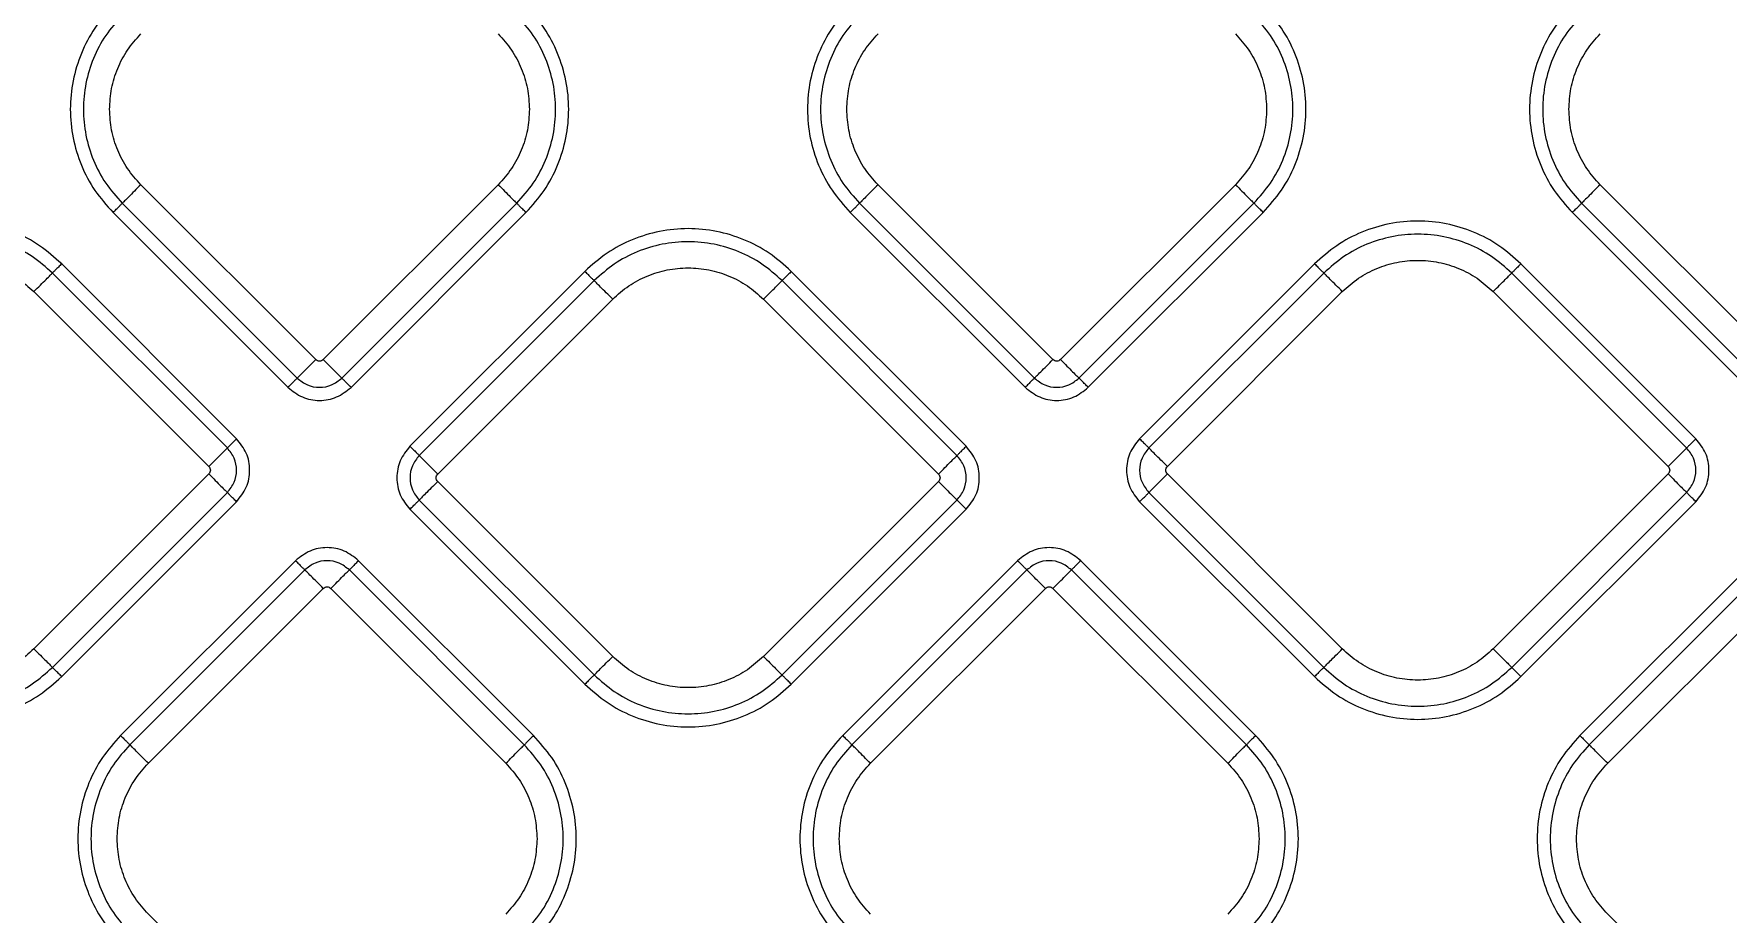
# Model space of a CAD drawing. Extents: x 400 to 501, y 484 to 634.
# Drawn here: x 445.24 to 451.62, y 548.44 to 551.76 of the extents above; entities that cross this region are included whole.
import ezdxf

# ---------------------------------------------------------------- set-up
doc = ezdxf.new("R2010")
doc.units = 0
doc.header["$MEASUREMENT"] = 0
doc.layers.add('DIM', color=3, linetype='Continuous')
doc.layers.add('GEOMETRY', color=3, linetype='Continuous', lineweight=25)

# ---------------------------------------------------------------- blocks, each defined once
blk = doc.blocks.new('2026 GRANDEE')
at = {"layer": 'GEOMETRY', "ltscale": 16}
for p, q in [((-4.1253, -46.3122), (-4.7841, -45.6533)), ((-3.4382, -45.6533), (-4.097, -46.3122)), ((-1.3488, -46.3121), (-2.0076, -45.6533)), ((-0.6617, -45.6533), (-1.3205, -46.3121)), ((1.3707, -46.3122), (0.7119, -45.6533)), ((-4.8539, -45.7231), (-4.195, -46.3819)), ((-4.0273, -46.3819), (-3.3685, -45.7231)), ((-2.0773, -45.723), (-1.4185, -46.3819)), ((-1.2508, -46.3819), (-0.592, -45.723)), ((0.6421, -45.7231), (1.301, -46.3819)), ((-4.8887, -45.7579), (-4.2299, -46.4167)), ((-3.9924, -46.4168), (-3.3336, -45.7579)), ((-2.1122, -45.7579), (-1.4534, -46.4167)), ((-1.2159, -46.4167), (-0.5571, -45.7579)), ((0.6073, -45.7579), (1.2661, -46.4167)), ((-4.4583, -46.6451), (-5.1171, -45.9863)), ((-4.4234, -46.6103), (-5.0822, -45.9514)), ((-3.1116, -45.9799), (-3.7704, -46.6388)), ((-1.6754, -46.6388), (-2.3343, -45.9799)), ((-0.3635, -45.9514), (-1.0224, -46.6103)), ((-0.3287, -45.9863), (-0.9875, -46.6451)), ((1.0377, -46.6451), (0.3789, -45.9863)), ((1.0726, -46.6103), (0.4138, -45.9514)), ((-5.1868, -46.056), (-4.528, -46.7149)), ((-3.0767, -46.0148), (-3.7355, -46.6736)), ((-1.7103, -46.6736), (-2.3691, -46.0148)), ((-0.9178, -46.7149), (-0.259, -46.056)), ((0.3092, -46.056), (0.968, -46.7149)), ((-3.6658, -46.7434), (-3.007, -46.0845)), ((-2.4389, -46.0845), (-1.78, -46.7434)), ((-4.528, -46.7431), (-5.1868, -47.402)), ((-0.259, -47.402), (-0.9178, -46.7431)), ((0.968, -46.7431), (0.3092, -47.402)), ((-5.1171, -47.4717), (-4.4583, -46.8129)), ((-3.007, -47.4305), (-3.6658, -46.7716)), ((-1.78, -46.7716), (-2.4389, -47.4305)), ((-0.9875, -46.8129), (-0.3287, -47.4717)), ((0.3789, -47.4717), (1.0377, -46.8129)), ((-5.0822, -47.5066), (-4.4234, -46.8477)), ((-3.7704, -46.8762), (-3.1116, -47.5351)), ((-3.7355, -46.8414), (-3.0767, -47.5002)), ((-2.3691, -47.5002), (-1.7103, -46.8414)), ((-2.3343, -47.5351), (-1.6754, -46.8762)), ((-1.0224, -46.8477), (-0.3635, -47.5066)), ((0.4138, -47.5066), (1.0726, -46.8477)), ((-4.2014, -47.0698), (-4.8602, -47.7286)), ((-3.3051, -47.7286), (-3.9639, -47.0698)), ((-1.4819, -47.0698), (-2.1407, -47.7286)), ((-0.5856, -47.7286), (-1.2444, -47.0698)), ((1.2946, -47.0698), (0.6358, -47.7286)), ((-4.1665, -47.1046), (-4.8253, -47.7634)), ((-3.34, -47.7634), (-3.9988, -47.1046)), ((-1.447, -47.1046), (-2.1059, -47.7635)), ((-0.6205, -47.7635), (-1.2793, -47.1046)), ((1.3295, -47.1046), (0.6707, -47.7634)), ((-4.7556, -47.8332), (-4.0968, -47.1743)), ((-4.0685, -47.1743), (-3.4097, -47.8332)), ((-2.0361, -47.8332), (-1.3773, -47.1744)), ((-1.349, -47.1744), (-0.6902, -47.8332)), ((0.7404, -47.8332), (1.3992, -47.1743)), ((-4.0968, -49.0601), (-4.7556, -48.4013)), ((1.3992, -49.0601), (0.7404, -48.4013))]:
    blk.add_line(p, q, dxfattribs=at)
for points in [[(-4.8887, -44.9806), (-4.9127, -45.0075), (-4.9607, -45.0613), (-5.011, -45.1578), (-5.0427, -45.2613), (-5.0532, -45.3693), (-5.0427, -45.4772), (-5.011, -45.5808), (-4.9607, -45.6773), (-4.9127, -45.731), (-4.8887, -45.7579)], [(-3.3336, -45.7579), (-3.3096, -45.731), (-3.2616, -45.6773), (-3.2114, -45.5808), (-3.1797, -45.4772), (-3.1691, -45.3693), (-3.1797, -45.2613), (-3.2114, -45.1578), (-3.2616, -45.0613), (-3.3096, -45.0075), (-3.3336, -44.9806)], [(-2.1122, -44.9806), (-2.1362, -45.0075), (-2.1842, -45.0612), (-2.2344, -45.1577), (-2.2662, -45.2613), (-2.2767, -45.3692), (-2.2662, -45.4772), (-2.2344, -45.5807), (-2.1842, -45.6772), (-2.1362, -45.731), (-2.1122, -45.7579)], [(-0.5571, -45.7579), (-0.5331, -45.731), (-0.4851, -45.6772), (-0.4349, -45.5807), (-0.4031, -45.4772), (-0.3926, -45.3692), (-0.4031, -45.2613), (-0.4349, -45.1577), (-0.4851, -45.0612), (-0.5331, -45.0075), (-0.5571, -44.9806)], [(0.6073, -44.9806), (0.5833, -45.0075), (0.5353, -45.0613), (0.485, -45.1578), (0.4533, -45.2613), (0.4428, -45.3693), (0.4533, -45.4772), (0.485, -45.5808), (0.5353, -45.6773), (0.5833, -45.731), (0.6073, -45.7579)], [(-4.8539, -45.0155), (-4.8757, -45.04), (-4.9194, -45.0889), (-4.9651, -45.1767), (-4.994, -45.271), (-5.0036, -45.3693), (-4.994, -45.4675), (-4.9651, -45.5618), (-4.9194, -45.6496), (-4.8757, -45.6986), (-4.8539, -45.7231)], [(-3.3685, -45.7231), (-3.3466, -45.6986), (-3.3029, -45.6496), (-3.2572, -45.5618), (-3.2283, -45.4675), (-3.2187, -45.3693), (-3.2283, -45.271), (-3.2572, -45.1767), (-3.3029, -45.0889), (-3.3466, -45.04), (-3.3685, -45.0155)], [(-2.0773, -45.0154), (-2.0992, -45.0399), (-2.1429, -45.0889), (-2.1886, -45.1767), (-2.2175, -45.271), (-2.2271, -45.3692), (-2.2175, -45.4675), (-2.1886, -45.5618), (-2.1429, -45.6496), (-2.0992, -45.6986), (-2.0773, -45.723)], [(-0.592, -45.723), (-0.5701, -45.6986), (-0.5264, -45.6496), (-0.4807, -45.5618), (-0.4518, -45.4675), (-0.4422, -45.3692), (-0.4518, -45.271), (-0.4807, -45.1767), (-0.5264, -45.0889), (-0.5701, -45.0399), (-0.592, -45.0154)], [(0.6421, -45.0155), (0.6203, -45.04), (0.5766, -45.0889), (0.5309, -45.1767), (0.502, -45.271), (0.4924, -45.3693), (0.502, -45.4675), (0.5309, -45.5618), (0.5766, -45.6496), (0.6203, -45.6986), (0.6421, -45.7231)], [(-4.9018, -45.3693), (-4.9003, -45.343), (-4.8973, -45.2904), (-4.8733, -45.2147), (-4.8368, -45.1441), (-4.8017, -45.1049), (-4.7841, -45.0852)], [(-3.4382, -45.0852), (-3.4206, -45.1049), (-3.3855, -45.1441), (-3.349, -45.2147), (-3.325, -45.2904), (-3.322, -45.343), (-3.3205, -45.3693)], [(-2.1253, -45.3692), (-2.1238, -45.3429), (-2.1208, -45.2903), (-2.0968, -45.2146), (-2.0603, -45.1441), (-2.0252, -45.1048), (-2.0076, -45.0852)], [(-0.6617, -45.0852), (-0.6441, -45.1048), (-0.609, -45.1441), (-0.5725, -45.2146), (-0.5485, -45.2903), (-0.5455, -45.3429), (-0.544, -45.3692)], [(0.5942, -45.3693), (0.5957, -45.343), (0.5987, -45.2904), (0.6227, -45.2147), (0.6592, -45.1441), (0.6943, -45.1049), (0.7119, -45.0852)], [(-4.7841, -45.6533), (-4.8017, -45.6337), (-4.8368, -45.5944), (-4.8733, -45.5239), (-4.8973, -45.4482), (-4.9003, -45.3956), (-4.9018, -45.3693)], [(-3.3205, -45.3693), (-3.322, -45.3956), (-3.325, -45.4482), (-3.349, -45.5239), (-3.3855, -45.5944), (-3.4206, -45.6337), (-3.4382, -45.6533)], [(-2.0076, -45.6533), (-2.0252, -45.6337), (-2.0603, -45.5944), (-2.0968, -45.5238), (-2.1208, -45.4481), (-2.1238, -45.3955), (-2.1253, -45.3692)], [(-0.544, -45.3692), (-0.5455, -45.3955), (-0.5485, -45.4481), (-0.5725, -45.5238), (-0.609, -45.5944), (-0.6441, -45.6337), (-0.6617, -45.6533)], [(0.7119, -45.6533), (0.6943, -45.6337), (0.6592, -45.5944), (0.6227, -45.5239), (0.5987, -45.4482), (0.5957, -45.3956), (0.5942, -45.3693)], [(-4.7841, -45.6533), (-4.7924, -45.6616), (-4.809, -45.6782), (-4.8306, -45.6998), (-4.8472, -45.7164), (-4.8516, -45.7208), (-4.8539, -45.7231)], [(-3.4382, -45.6533), (-3.4299, -45.6616), (-3.4134, -45.6782), (-3.3917, -45.6998), (-3.3751, -45.7164), (-3.3707, -45.7208), (-3.3685, -45.7231)], [(-2.0076, -45.6533), (-2.0159, -45.6616), (-2.0325, -45.6781), (-2.0541, -45.6998), (-2.0707, -45.7164), (-2.0751, -45.7208), (-2.0773, -45.723)], [(-0.6617, -45.6533), (-0.6534, -45.6616), (-0.6368, -45.6781), (-0.6152, -45.6998), (-0.5986, -45.7164), (-0.5942, -45.7208), (-0.592, -45.723)], [(0.7119, -45.6533), (0.7036, -45.6616), (0.687, -45.6782), (0.6654, -45.6998), (0.6488, -45.7164), (0.6444, -45.7208), (0.6421, -45.7231)], [(-4.8887, -45.7579), (-4.8846, -45.7538), (-4.8763, -45.7455), (-4.8655, -45.7347), (-4.8572, -45.7264), (-4.855, -45.7242), (-4.8539, -45.7231)], [(-3.3336, -45.7579), (-3.3377, -45.7538), (-3.346, -45.7455), (-3.3568, -45.7347), (-3.3651, -45.7264), (-3.3674, -45.7242), (-3.3685, -45.7231)], [(-2.1122, -45.7579), (-2.1081, -45.7537), (-2.0998, -45.7455), (-2.089, -45.7346), (-2.0807, -45.7263), (-2.0785, -45.7241), (-2.0773, -45.723)], [(-0.5571, -45.7579), (-0.5612, -45.7537), (-0.5695, -45.7455), (-0.5803, -45.7346), (-0.5886, -45.7263), (-0.5908, -45.7241), (-0.592, -45.723)], [(0.6073, -45.7579), (0.6114, -45.7538), (0.6197, -45.7455), (0.6305, -45.7347), (0.6388, -45.7264), (0.641, -45.7242), (0.6421, -45.7231)], [(-5.0822, -45.9514), (-5.1091, -45.9274), (-5.1629, -45.8795), (-5.2594, -45.8292), (-5.3629, -45.7975), (-5.4709, -45.7869), (-5.5789, -45.7975), (-5.6824, -45.8292), (-5.7789, -45.8795), (-5.8327, -45.9274), (-5.8595, -45.9514)], [(0.4138, -45.9514), (0.3869, -45.9274), (0.3331, -45.8795), (0.2366, -45.8292), (0.1331, -45.7975), (0.0251, -45.7869), (-0.0829, -45.7975), (-0.1864, -45.8292), (-0.2829, -45.8795), (-0.3367, -45.9274), (-0.3635, -45.9514)], [(-5.1171, -45.9863), (-5.1416, -45.9645), (-5.1905, -45.9208), (-5.2784, -45.875), (-5.3726, -45.8462), (-5.4709, -45.8366), (-5.5692, -45.8462), (-5.6634, -45.875), (-5.7513, -45.9208), (-5.8002, -45.9645), (-5.8247, -45.9863)], [(-2.3343, -45.9799), (-2.3612, -45.956), (-2.4149, -45.908), (-2.5114, -45.8577), (-2.615, -45.826), (-2.7229, -45.8154), (-2.8309, -45.826), (-2.9344, -45.8577), (-3.0309, -45.908), (-3.0847, -45.956), (-3.1116, -45.9799)], [(-2.3691, -46.0148), (-2.3936, -45.993), (-2.4426, -45.9493), (-2.5304, -45.9035), (-2.6246, -45.8747), (-2.7229, -45.8651), (-2.8212, -45.8747), (-2.9155, -45.9035), (-3.0033, -45.9493), (-3.0522, -45.993), (-3.0767, -46.0148)], [(0.3789, -45.9863), (0.3544, -45.9645), (0.3055, -45.9208), (0.2176, -45.875), (0.1234, -45.8462), (0.0251, -45.8366), (-0.0732, -45.8462), (-0.1674, -45.875), (-0.2553, -45.9208), (-0.3042, -45.9645), (-0.3287, -45.9863)], [(-5.755, -46.056), (-5.7353, -46.0385), (-5.696, -46.0034), (-5.6255, -45.9667), (-5.5498, -45.9435), (-5.4709, -45.9358), (-5.392, -45.9435), (-5.3163, -45.9667), (-5.2458, -46.0034), (-5.2065, -46.0385), (-5.1868, -46.056)], [(-0.259, -46.056), (-0.2393, -46.0385), (-0.2, -46.0034), (-0.1295, -45.9667), (-0.0538, -45.9435), (0.0251, -45.9358), (0.104, -45.9435), (0.1797, -45.9667), (0.2502, -46.0034), (0.2895, -46.0385), (0.3092, -46.056)], [(-5.1868, -46.056), (-5.1785, -46.0477), (-5.162, -46.0312), (-5.1403, -46.0095), (-5.1237, -45.9929), (-5.1193, -45.9885), (-5.1171, -45.9863)], [(-5.0822, -45.9514), (-5.0864, -45.9556), (-5.0947, -45.9639), (-5.1055, -45.9747), (-5.1138, -45.983), (-5.116, -45.9852), (-5.1171, -45.9863)], [(-3.1116, -45.9799), (-3.1074, -45.9841), (-3.0992, -45.9924), (-3.0883, -46.0032), (-3.08, -46.0115), (-3.0778, -46.0137), (-3.0767, -46.0148)], [(-3.007, -46.0845), (-2.9873, -46.067), (-2.948, -46.0319), (-2.8775, -45.9952), (-2.8018, -45.972), (-2.7229, -45.9643), (-2.644, -45.972), (-2.5683, -45.9952), (-2.4978, -46.0319), (-2.4585, -46.067), (-2.4389, -46.0845)], [(-2.3343, -45.9799), (-2.3384, -45.9841), (-2.3467, -45.9924), (-2.3575, -46.0032), (-2.3658, -46.0115), (-2.368, -46.0137), (-2.3691, -46.0148)], [(-0.3635, -45.9514), (-0.3594, -45.9556), (-0.3511, -45.9639), (-0.3403, -45.9747), (-0.332, -45.983), (-0.3298, -45.9852), (-0.3287, -45.9863)], [(-0.259, -46.056), (-0.2672, -46.0477), (-0.2838, -46.0312), (-0.3054, -46.0095), (-0.322, -45.9929), (-0.3265, -45.9885), (-0.3287, -45.9863)], [(0.3092, -46.056), (0.3175, -46.0477), (0.334, -46.0312), (0.3557, -46.0095), (0.3723, -45.9929), (0.3767, -45.9885), (0.3789, -45.9863)], [(0.4138, -45.9514), (0.4096, -45.9556), (0.4013, -45.9639), (0.3905, -45.9747), (0.3822, -45.983), (0.38, -45.9852), (0.3789, -45.9863)], [(-3.007, -46.0845), (-3.0153, -46.0763), (-3.0318, -46.0597), (-3.0535, -46.038), (-3.0701, -46.0214), (-3.0745, -46.017), (-3.0767, -46.0148)], [(-2.4389, -46.0845), (-2.4306, -46.0763), (-2.414, -46.0597), (-2.3924, -46.038), (-2.3758, -46.0214), (-2.3713, -46.017), (-2.3691, -46.0148)], [(-4.195, -46.3819), (-4.1928, -46.3797), (-4.1884, -46.3753), (-4.1718, -46.3587), (-4.1501, -46.337), (-4.1336, -46.3204), (-4.1253, -46.3122)], [(-4.097, -46.3122), (-4.0887, -46.3204), (-4.0722, -46.337), (-4.0505, -46.3587), (-4.0339, -46.3753), (-4.0295, -46.3797), (-4.0273, -46.3819)], [(-1.4185, -46.3819), (-1.4163, -46.3796), (-1.4119, -46.3752), (-1.3953, -46.3586), (-1.3736, -46.337), (-1.3571, -46.3204), (-1.3488, -46.3121)], [(-1.3205, -46.3121), (-1.3122, -46.3204), (-1.2957, -46.337), (-1.274, -46.3586), (-1.2574, -46.3752), (-1.253, -46.3796), (-1.2508, -46.3819)], [(-4.195, -46.3819), (-4.1961, -46.383), (-4.1983, -46.3852), (-4.2066, -46.3935), (-4.2175, -46.4043), (-4.2257, -46.4126), (-4.2299, -46.4167)], [(-3.9924, -46.4167), (-3.9966, -46.4126), (-4.0049, -46.4043), (-4.0157, -46.3935), (-4.024, -46.3852), (-4.0262, -46.383), (-4.0273, -46.3819)], [(-1.4185, -46.3819), (-1.4196, -46.383), (-1.4218, -46.3852), (-1.4301, -46.3935), (-1.441, -46.4043), (-1.4492, -46.4126), (-1.4534, -46.4167)], [(-1.2159, -46.4167), (-1.2201, -46.4126), (-1.2283, -46.4043), (-1.2392, -46.3935), (-1.2475, -46.3852), (-1.2497, -46.383), (-1.2508, -46.3819)], [(-4.4234, -46.6103), (-4.4275, -46.6144), (-4.4358, -46.6227), (-4.4467, -46.6335), (-4.455, -46.6418), (-4.4572, -46.644), (-4.4583, -46.6451)], [(-3.7704, -46.6388), (-3.7663, -46.6429), (-3.758, -46.6512), (-3.7472, -46.662), (-3.7389, -46.6703), (-3.7367, -46.6725), (-3.7355, -46.6736)], [(-1.6754, -46.6388), (-1.6796, -46.6429), (-1.6879, -46.6512), (-1.6987, -46.662), (-1.707, -46.6703), (-1.7092, -46.6725), (-1.7103, -46.6736)], [(-1.0224, -46.6103), (-1.0182, -46.6144), (-1.01, -46.6227), (-0.9991, -46.6335), (-0.9908, -46.6418), (-0.9886, -46.644), (-0.9875, -46.6451)], [(1.0726, -46.6103), (1.0685, -46.6144), (1.0602, -46.6227), (1.0493, -46.6335), (1.041, -46.6418), (1.0388, -46.644), (1.0377, -46.6451)], [(-4.528, -46.7149), (-4.5197, -46.7066), (-4.5032, -46.69), (-4.4815, -46.6684), (-4.4649, -46.6518), (-4.4605, -46.6473), (-4.4583, -46.6451)], [(-3.6658, -46.7434), (-3.6741, -46.7351), (-3.6907, -46.7185), (-3.7123, -46.6969), (-3.7289, -46.6803), (-3.7333, -46.6759), (-3.7355, -46.6736)], [(-1.78, -46.7434), (-1.7717, -46.7351), (-1.7552, -46.7185), (-1.7335, -46.6969), (-1.7169, -46.6803), (-1.7125, -46.6759), (-1.7103, -46.6736)], [(-0.9178, -46.7149), (-0.9261, -46.7066), (-0.9426, -46.69), (-0.9643, -46.6684), (-0.9809, -46.6518), (-0.9853, -46.6473), (-0.9875, -46.6451)], [(0.968, -46.7149), (0.9763, -46.7066), (0.9928, -46.69), (1.0145, -46.6684), (1.0311, -46.6518), (1.0355, -46.6473), (1.0377, -46.6451)], [(-4.528, -46.7431), (-4.5197, -46.7514), (-4.5032, -46.768), (-4.4815, -46.7896), (-4.4649, -46.8062), (-4.4605, -46.8106), (-4.4583, -46.8129)], [(-0.9178, -46.7431), (-0.9261, -46.7514), (-0.9426, -46.768), (-0.9643, -46.7896), (-0.9809, -46.8062), (-0.9853, -46.8106), (-0.9875, -46.8129)], [(0.968, -46.7431), (0.9763, -46.7514), (0.9928, -46.768), (1.0145, -46.7896), (1.0311, -46.8062), (1.0355, -46.8106), (1.0377, -46.8129)], [(-4.4234, -46.8477), (-4.4275, -46.8436), (-4.4358, -46.8353), (-4.4467, -46.8245), (-4.455, -46.8162), (-4.4572, -46.814), (-4.4583, -46.8129)], [(-3.6658, -46.7716), (-3.6741, -46.7799), (-3.6907, -46.7965), (-3.7123, -46.8181), (-3.7289, -46.8347), (-3.7333, -46.8392), (-3.7355, -46.8414)], [(-1.78, -46.7716), (-1.7717, -46.7799), (-1.7552, -46.7965), (-1.7335, -46.8181), (-1.7169, -46.8347), (-1.7125, -46.8392), (-1.7103, -46.8414)], [(-1.0224, -46.8477), (-1.0182, -46.8436), (-1.01, -46.8353), (-0.9991, -46.8245), (-0.9908, -46.8162), (-0.9886, -46.814), (-0.9875, -46.8129)], [(1.0726, -46.8477), (1.0685, -46.8436), (1.0602, -46.8353), (1.0493, -46.8245), (1.041, -46.8162), (1.0388, -46.814), (1.0377, -46.8129)], [(-3.7704, -46.8762), (-3.7663, -46.8721), (-3.758, -46.8638), (-3.7472, -46.853), (-3.7389, -46.8447), (-3.7367, -46.8425), (-3.7355, -46.8414)], [(-1.6754, -46.8762), (-1.6796, -46.8721), (-1.6879, -46.8638), (-1.6987, -46.853), (-1.707, -46.8447), (-1.7092, -46.8425), (-1.7103, -46.8414)], [(-4.2014, -47.0698), (-4.1972, -47.0739), (-4.189, -47.0822), (-4.1781, -47.093), (-4.1698, -47.1013), (-4.1676, -47.1035), (-4.1665, -47.1046)], [(-3.9639, -47.0698), (-3.9681, -47.0739), (-3.9763, -47.0822), (-3.9872, -47.093), (-3.9955, -47.1013), (-3.9977, -47.1035), (-3.9988, -47.1046)], [(-1.4819, -47.0698), (-1.4777, -47.0739), (-1.4695, -47.0822), (-1.4586, -47.093), (-1.4503, -47.1013), (-1.4481, -47.1035), (-1.447, -47.1046)], [(-1.2444, -47.0698), (-1.2486, -47.0739), (-1.2569, -47.0822), (-1.2677, -47.093), (-1.276, -47.1013), (-1.2782, -47.1035), (-1.2793, -47.1046)], [(-4.0968, -47.1743), (-4.1051, -47.1661), (-4.1216, -47.1495), (-4.1433, -47.1278), (-4.1599, -47.1113), (-4.1643, -47.1068), (-4.1665, -47.1046)], [(-4.0685, -47.1743), (-4.0602, -47.1661), (-4.0437, -47.1495), (-4.022, -47.1278), (-4.0054, -47.1113), (-4.001, -47.1068), (-3.9988, -47.1046)], [(-1.3773, -47.1744), (-1.3856, -47.1661), (-1.4021, -47.1495), (-1.4238, -47.1279), (-1.4404, -47.1113), (-1.4448, -47.1069), (-1.447, -47.1046)], [(-1.349, -47.1744), (-1.3407, -47.1661), (-1.3242, -47.1495), (-1.3025, -47.1279), (-1.2859, -47.1113), (-1.2815, -47.1069), (-1.2793, -47.1046)], [(-5.1868, -47.402), (-5.2065, -47.4195), (-5.2458, -47.4546), (-5.3163, -47.4913), (-5.392, -47.5145), (-5.4709, -47.5222), (-5.5498, -47.5145), (-5.6255, -47.4913), (-5.696, -47.4546), (-5.7353, -47.4195), (-5.755, -47.402)], [(-5.1868, -47.402), (-5.1785, -47.4102), (-5.162, -47.4268), (-5.1403, -47.4485), (-5.1237, -47.4651), (-5.1193, -47.4695), (-5.1171, -47.4717)], [(-0.3287, -47.4717), (-0.3265, -47.4695), (-0.322, -47.4651), (-0.3054, -47.4485), (-0.2838, -47.4268), (-0.2672, -47.4102), (-0.259, -47.402)], [(0.3092, -47.402), (0.2895, -47.4195), (0.2502, -47.4546), (0.1797, -47.4913), (0.104, -47.5145), (0.0251, -47.5222), (-0.0538, -47.5145), (-0.1295, -47.4913), (-0.2, -47.4546), (-0.2393, -47.4195), (-0.259, -47.402)], [(0.3092, -47.402), (0.3175, -47.4102), (0.334, -47.4268), (0.3557, -47.4485), (0.3723, -47.4651), (0.3767, -47.4695), (0.3789, -47.4717)], [(-5.8247, -47.4717), (-5.8002, -47.4935), (-5.7513, -47.5372), (-5.6634, -47.583), (-5.5692, -47.6118), (-5.4709, -47.6214), (-5.3726, -47.6118), (-5.2784, -47.583), (-5.1905, -47.5372), (-5.1416, -47.4935), (-5.1171, -47.4717)], [(-5.0822, -47.5066), (-5.0864, -47.5024), (-5.0947, -47.4941), (-5.1055, -47.4833), (-5.1138, -47.475), (-5.116, -47.4728), (-5.1171, -47.4717)], [(-3.0767, -47.5002), (-3.0745, -47.498), (-3.0701, -47.4936), (-3.0535, -47.477), (-3.0318, -47.4553), (-3.0153, -47.4388), (-3.007, -47.4305)], [(-2.4389, -47.4305), (-2.4585, -47.448), (-2.4978, -47.4831), (-2.5683, -47.5198), (-2.644, -47.543), (-2.7229, -47.5507), (-2.8018, -47.543), (-2.8775, -47.5198), (-2.948, -47.4831), (-2.9873, -47.448), (-3.007, -47.4305)], [(-2.4389, -47.4305), (-2.4306, -47.4388), (-2.414, -47.4553), (-2.3924, -47.477), (-2.3758, -47.4936), (-2.3713, -47.498), (-2.3691, -47.5002)], [(-0.3287, -47.4717), (-0.3298, -47.4728), (-0.332, -47.475), (-0.3403, -47.4833), (-0.3511, -47.4941), (-0.3594, -47.5024), (-0.3635, -47.5066)], [(-0.3287, -47.4717), (-0.3042, -47.4935), (-0.2553, -47.5372), (-0.1674, -47.583), (-0.0732, -47.6118), (0.0251, -47.6214), (0.1234, -47.6118), (0.2176, -47.583), (0.3055, -47.5372), (0.3544, -47.4935), (0.3789, -47.4717)], [(0.4138, -47.5066), (0.4096, -47.5024), (0.4013, -47.4941), (0.3905, -47.4833), (0.3822, -47.475), (0.38, -47.4728), (0.3789, -47.4717)], [(-5.8595, -47.5066), (-5.8327, -47.5305), (-5.7789, -47.5785), (-5.6824, -47.6288), (-5.5789, -47.6605), (-5.4709, -47.6711), (-5.3629, -47.6605), (-5.2594, -47.6288), (-5.1629, -47.5785), (-5.1091, -47.5305), (-5.0822, -47.5066)], [(-3.0767, -47.5002), (-3.0778, -47.5013), (-3.08, -47.5035), (-3.0883, -47.5118), (-3.0992, -47.5226), (-3.1074, -47.5309), (-3.1116, -47.5351)], [(-3.1116, -47.5351), (-3.0847, -47.5591), (-3.0309, -47.607), (-2.9344, -47.6573), (-2.8309, -47.689), (-2.7229, -47.6996), (-2.615, -47.689), (-2.5114, -47.6573), (-2.4149, -47.607), (-2.3612, -47.5591), (-2.3343, -47.5351)], [(-3.0767, -47.5002), (-3.0522, -47.522), (-3.0033, -47.5657), (-2.9155, -47.6115), (-2.8212, -47.6403), (-2.7229, -47.6499), (-2.6246, -47.6403), (-2.5304, -47.6115), (-2.4426, -47.5657), (-2.3936, -47.522), (-2.3691, -47.5002)], [(-2.3343, -47.5351), (-2.3384, -47.5309), (-2.3467, -47.5226), (-2.3575, -47.5118), (-2.3658, -47.5035), (-2.368, -47.5013), (-2.3691, -47.5002)], [(-0.3635, -47.5066), (-0.3367, -47.5305), (-0.2829, -47.5785), (-0.1864, -47.6288), (-0.0829, -47.6605), (0.0251, -47.6711), (0.1331, -47.6605), (0.2366, -47.6288), (0.3331, -47.5785), (0.3869, -47.5305), (0.4138, -47.5066)], [(-4.8602, -47.7286), (-4.8842, -47.7555), (-4.9322, -47.8092), (-4.9824, -47.9057), (-5.0142, -48.0093), (-5.0247, -48.1172), (-5.0142, -48.2252), (-4.9824, -48.3287), (-4.9322, -48.4252), (-4.8842, -48.479), (-4.8602, -48.5059)], [(-4.8253, -47.7634), (-4.8472, -47.7879), (-4.8909, -47.8369), (-4.9366, -47.9247), (-4.9655, -48.019), (-4.9751, -48.1172), (-4.9655, -48.2155), (-4.9366, -48.3098), (-4.8909, -48.3976), (-4.8472, -48.4466), (-4.8253, -48.471)], [(-4.8602, -47.7286), (-4.8561, -47.7327), (-4.8478, -47.741), (-4.837, -47.7518), (-4.8287, -47.7601), (-4.8265, -47.7623), (-4.8253, -47.7634)], [(-4.7556, -47.8332), (-4.7639, -47.8249), (-4.7805, -47.8083), (-4.8021, -47.7867), (-4.8187, -47.7701), (-4.8231, -47.7657), (-4.8253, -47.7634)], [(-3.4097, -47.8332), (-3.4014, -47.8249), (-3.3848, -47.8083), (-3.3632, -47.7867), (-3.3466, -47.7701), (-3.3422, -47.7657), (-3.34, -47.7634)], [(-3.3051, -47.7286), (-3.3092, -47.7327), (-3.3175, -47.741), (-3.3283, -47.7518), (-3.3366, -47.7601), (-3.3388, -47.7623), (-3.34, -47.7634)], [(-3.34, -48.471), (-3.3181, -48.4466), (-3.2744, -48.3976), (-3.2287, -48.3098), (-3.1998, -48.2155), (-3.1902, -48.1172), (-3.1998, -48.019), (-3.2287, -47.9247), (-3.2744, -47.8369), (-3.3181, -47.7879), (-3.34, -47.7634)], [(-3.3051, -48.5059), (-3.2811, -48.479), (-3.2331, -48.4252), (-3.1829, -48.3287), (-3.1511, -48.2252), (-3.1406, -48.1172), (-3.1511, -48.0093), (-3.1829, -47.9057), (-3.2331, -47.8092), (-3.2811, -47.7555), (-3.3051, -47.7286)], [(-2.1407, -47.7286), (-2.1647, -47.7555), (-2.2127, -47.8093), (-2.263, -47.9058), (-2.2947, -48.0093), (-2.3052, -48.1173), (-2.2947, -48.2252), (-2.263, -48.3288), (-2.2127, -48.4253), (-2.1647, -48.479), (-2.1407, -48.5059)], [(-2.1059, -47.7635), (-2.1277, -47.788), (-2.1714, -47.8369), (-2.2171, -47.9247), (-2.246, -48.019), (-2.2556, -48.1173), (-2.246, -48.2155), (-2.2171, -48.3098), (-2.1714, -48.3976), (-2.1277, -48.4466), (-2.1059, -48.4711)], [(-2.1407, -47.7286), (-2.1366, -47.7328), (-2.1283, -47.741), (-2.1175, -47.7519), (-2.1092, -47.7602), (-2.107, -47.7624), (-2.1059, -47.7635)], [(-2.0361, -47.8332), (-2.0444, -47.8249), (-2.061, -47.8084), (-2.0826, -47.7867), (-2.0992, -47.7701), (-2.1036, -47.7657), (-2.1059, -47.7635)], [(-0.6902, -47.8332), (-0.6819, -47.8249), (-0.6654, -47.8084), (-0.6437, -47.7867), (-0.6271, -47.7701), (-0.6227, -47.7657), (-0.6205, -47.7635)], [(-0.5856, -47.7286), (-0.5897, -47.7328), (-0.598, -47.741), (-0.6088, -47.7519), (-0.6171, -47.7602), (-0.6194, -47.7624), (-0.6205, -47.7635)], [(-0.6205, -48.4711), (-0.5986, -48.4466), (-0.5549, -48.3976), (-0.5092, -48.3098), (-0.4803, -48.2155), (-0.4707, -48.1173), (-0.4803, -48.019), (-0.5092, -47.9247), (-0.5549, -47.8369), (-0.5986, -47.788), (-0.6205, -47.7635)], [(-0.5856, -48.5059), (-0.5616, -48.479), (-0.5136, -48.4253), (-0.4634, -48.3288), (-0.4317, -48.2252), (-0.4211, -48.1173), (-0.4317, -48.0093), (-0.4634, -47.9058), (-0.5136, -47.8093), (-0.5616, -47.7555), (-0.5856, -47.7286)], [(0.6358, -47.7286), (0.6118, -47.7555), (0.5638, -47.8092), (0.5136, -47.9057), (0.4818, -48.0093), (0.4713, -48.1172), (0.4818, -48.2252), (0.5136, -48.3287), (0.5638, -48.4252), (0.6118, -48.479), (0.6358, -48.5059)], [(0.6707, -47.7634), (0.6488, -47.7879), (0.6051, -47.8369), (0.5594, -47.9247), (0.5305, -48.019), (0.5209, -48.1172), (0.5305, -48.2155), (0.5594, -48.3098), (0.6051, -48.3976), (0.6488, -48.4466), (0.6707, -48.471)], [(0.6358, -47.7286), (0.6399, -47.7327), (0.6482, -47.741), (0.659, -47.7518), (0.6673, -47.7601), (0.6695, -47.7623), (0.6707, -47.7634)], [(0.7404, -47.8332), (0.7321, -47.8249), (0.7155, -47.8083), (0.6939, -47.7867), (0.6773, -47.7701), (0.6729, -47.7657), (0.6707, -47.7634)], [(-4.8733, -48.1172), (-4.8718, -48.0909), (-4.8688, -48.0383), (-4.8448, -47.9626), (-4.8083, -47.8921), (-4.7732, -47.8528), (-4.7556, -47.8332)], [(-3.4097, -47.8332), (-3.3921, -47.8528), (-3.357, -47.8921), (-3.3205, -47.9626), (-3.2965, -48.0383), (-3.2935, -48.0909), (-3.292, -48.1172)], [(-2.1538, -48.1173), (-2.1523, -48.091), (-2.1493, -48.0384), (-2.1253, -47.9627), (-2.0888, -47.8921), (-2.0537, -47.8529), (-2.0361, -47.8332)], [(-0.6902, -47.8332), (-0.6726, -47.8529), (-0.6375, -47.8921), (-0.601, -47.9627), (-0.577, -48.0384), (-0.574, -48.091), (-0.5725, -48.1173)], [(0.6227, -48.1172), (0.6242, -48.0909), (0.6272, -48.0383), (0.6512, -47.9626), (0.6877, -47.8921), (0.7228, -47.8528), (0.7404, -47.8332)], [(-4.7556, -48.4013), (-4.7732, -48.3817), (-4.8083, -48.3424), (-4.8448, -48.2718), (-4.8688, -48.1961), (-4.8718, -48.1435), (-4.8733, -48.1172)], [(-3.292, -48.1172), (-3.2935, -48.1435), (-3.2965, -48.1961), (-3.3205, -48.2718), (-3.357, -48.3424), (-3.3921, -48.3817), (-3.4097, -48.4013)], [(-2.0361, -48.4013), (-2.0537, -48.3817), (-2.0888, -48.3424), (-2.1253, -48.2719), (-2.1493, -48.1962), (-2.1523, -48.1436), (-2.1538, -48.1173)], [(-0.5725, -48.1173), (-0.574, -48.1436), (-0.577, -48.1962), (-0.601, -48.2719), (-0.6375, -48.3424), (-0.6726, -48.3817), (-0.6902, -48.4013)], [(0.7404, -48.4013), (0.7228, -48.3817), (0.6877, -48.3424), (0.6512, -48.2718), (0.6272, -48.1961), (0.6242, -48.1435), (0.6227, -48.1172)]]:
    blk.add_open_spline(points, degree=3, dxfattribs=at)
for points, knots in [([(-4.097, -46.3122), (-4.0991, -46.3138), (-4.1032, -46.3171), (-4.1112, -46.3185), (-4.1191, -46.3171), (-4.1232, -46.3138), (-4.1253, -46.3122)], [0, 0, 0, 0, 0.250227, 0.500001, 0.749773, 1, 1, 1, 1]), ([(-1.3205, -46.3121), (-1.3226, -46.3138), (-1.3267, -46.317), (-1.3347, -46.3185), (-1.3426, -46.317), (-1.3467, -46.3138), (-1.3488, -46.3121)], [0, 0, 0, 0, 0.250227, 0.500001, 0.749773, 1, 1, 1, 1]), ([(-4.195, -46.3819), (-4.1828, -46.3916), (-4.1583, -46.411), (-4.1112, -46.4195), (-4.0641, -46.411), (-4.0396, -46.3916), (-4.0273, -46.3819)], [0, 0, 0, 0, 0.249985, 0.499995, 0.750018, 1, 1, 1, 1]), ([(-1.4185, -46.3819), (-1.4063, -46.3916), (-1.3817, -46.411), (-1.3347, -46.4194), (-1.2876, -46.411), (-1.263, -46.3916), (-1.2508, -46.3819)], [0, 0, 0, 0, 0.249985, 0.499995, 0.750018, 1, 1, 1, 1]), ([(-4.2299, -46.4167), (-4.2125, -46.4305), (-4.1778, -46.458), (-4.1112, -46.4699), (-4.0445, -46.458), (-4.0098, -46.4305), (-3.9924, -46.4168)], [0, 0, 0, 0, 0.250039, 0.499994, 0.749965, 1, 1, 1, 1]), ([(-1.4534, -46.4167), (-1.436, -46.4305), (-1.4013, -46.458), (-1.3347, -46.4699), (-1.268, -46.458), (-1.2333, -46.4305), (-1.2159, -46.4167)], [0, 0, 0, 0, 0.2500385, 0.4999937, 0.7499651, 1, 1, 1, 1]), ([(-4.4234, -46.8477), (-4.4097, -46.8304), (-4.3822, -46.7957), (-4.3702, -46.729), (-4.3822, -46.6623), (-4.4097, -46.6276), (-4.4234, -46.6103)], [0, 0, 0, 0, 0.250039, 0.499994, 0.749965, 1, 1, 1, 1]), ([(-3.7704, -46.6388), (-3.7842, -46.6561), (-3.8117, -46.6908), (-3.8236, -46.7575), (-3.8117, -46.8242), (-3.7842, -46.8589), (-3.7704, -46.8762)], [0, 0, 0, 0, 0.250039, 0.499994, 0.749965, 1, 1, 1, 1]), ([(-1.6754, -46.8762), (-1.6617, -46.8589), (-1.6342, -46.8242), (-1.6223, -46.7575), (-1.6342, -46.6908), (-1.6617, -46.6561), (-1.6754, -46.6388)], [0, 0, 0, 0, 0.250039, 0.499994, 0.749965, 1, 1, 1, 1]), ([(-1.0224, -46.6103), (-1.0361, -46.6276), (-1.0636, -46.6623), (-1.0756, -46.729), (-1.0636, -46.7957), (-1.0361, -46.8304), (-1.0224, -46.8477)], [0, 0, 0, 0, 0.250039, 0.499994, 0.749965, 1, 1, 1, 1]), ([(1.0726, -46.8477), (1.0863, -46.8304), (1.1138, -46.7957), (1.1258, -46.729), (1.1138, -46.6623), (1.0863, -46.6276), (1.0726, -46.6103)], [0, 0, 0, 0, 0.250039, 0.499994, 0.749965, 1, 1, 1, 1]), ([(-4.4583, -46.8129), (-4.4486, -46.8006), (-4.4291, -46.7761), (-4.4207, -46.729), (-4.4291, -46.6819), (-4.4486, -46.6574), (-4.4583, -46.6451)], [0, 0, 0, 0, 0.249985, 0.499995, 0.750018, 1, 1, 1, 1]), ([(-3.7355, -46.6736), (-3.7453, -46.6859), (-3.7647, -46.7104), (-3.7731, -46.7575), (-3.7647, -46.8046), (-3.7453, -46.8291), (-3.7355, -46.8414)], [0, 0, 0, 0, 0.249985, 0.499995, 0.750018, 1, 1, 1, 1]), ([(-1.7103, -46.8414), (-1.7006, -46.8291), (-1.6812, -46.8046), (-1.6727, -46.7575), (-1.6812, -46.7104), (-1.7006, -46.6859), (-1.7103, -46.6736)], [0, 0, 0, 0, 0.249985, 0.499995, 0.750018, 1, 1, 1, 1]), ([(-0.9875, -46.6451), (-0.9972, -46.6574), (-1.0167, -46.6819), (-1.0251, -46.729), (-1.0167, -46.7761), (-0.9972, -46.8006), (-0.9875, -46.8129)], [0, 0, 0, 0, 0.249985, 0.499995, 0.750018, 1, 1, 1, 1]), ([(1.0377, -46.8129), (1.0474, -46.8006), (1.0669, -46.7761), (1.0753, -46.729), (1.0669, -46.6819), (1.0474, -46.6574), (1.0377, -46.6451)], [0, 0, 0, 0, 0.249985, 0.499995, 0.750018, 1, 1, 1, 1]), ([(-4.528, -46.7149), (-4.5264, -46.7169), (-4.5231, -46.7211), (-4.5216, -46.729), (-4.5231, -46.7369), (-4.5264, -46.7411), (-4.528, -46.7431)], [0, 0, 0, 0, 0.250227, 0.500001, 0.749773, 1, 1, 1, 1]), ([(-3.6658, -46.7716), (-3.6675, -46.7696), (-3.6707, -46.7654), (-3.6722, -46.7575), (-3.6707, -46.7496), (-3.6675, -46.7454), (-3.6658, -46.7434)], [0, 0, 0, 0, 0.250227, 0.500001, 0.749773, 1, 1, 1, 1]), ([(-1.78, -46.7434), (-1.7784, -46.7454), (-1.7751, -46.7496), (-1.7737, -46.7575), (-1.7751, -46.7654), (-1.7784, -46.7696), (-1.78, -46.7716)], [0, 0, 0, 0, 0.2502271, 0.500001, 0.7497726, 1, 1, 1, 1]), ([(-0.9178, -46.7431), (-0.9194, -46.7411), (-0.9227, -46.7369), (-0.9241, -46.729), (-0.9227, -46.7211), (-0.9194, -46.7169), (-0.9178, -46.7149)], [0, 0, 0, 0, 0.250227, 0.500001, 0.749773, 1, 1, 1, 1]), ([(0.968, -46.7149), (0.9696, -46.7169), (0.9729, -46.7211), (0.9744, -46.729), (0.9729, -46.7369), (0.9696, -46.7411), (0.968, -46.7431)], [0, 0, 0, 0, 0.2502271, 0.500001, 0.7497726, 1, 1, 1, 1]), ([(-3.9639, -47.0698), (-3.9813, -47.056), (-4.016, -47.0285), (-4.0826, -47.0166), (-4.1493, -47.0285), (-4.184, -47.056), (-4.2014, -47.0698)], [0, 0, 0, 0, 0.250039, 0.499994, 0.749965, 1, 1, 1, 1]), ([(-1.2444, -47.0698), (-1.2618, -47.056), (-1.2965, -47.0285), (-1.3632, -47.0166), (-1.4298, -47.0285), (-1.4645, -47.056), (-1.4819, -47.0698)], [0, 0, 0, 0, 0.250039, 0.499994, 0.749965, 1, 1, 1, 1]), ([(-3.9988, -47.1046), (-4.011, -47.0949), (-4.0356, -47.0755), (-4.0827, -47.0671), (-4.1297, -47.0755), (-4.1543, -47.0949), (-4.1665, -47.1046)], [0, 0, 0, 0, 0.249985, 0.499995, 0.750018, 1, 1, 1, 1]), ([(-1.2793, -47.1046), (-1.2916, -47.0949), (-1.3161, -47.0755), (-1.3632, -47.0671), (-1.4103, -47.0755), (-1.4348, -47.0949), (-1.447, -47.1046)], [0, 0, 0, 0, 0.249985, 0.499995, 0.750018, 1, 1, 1, 1]), ([(-4.0968, -47.1743), (-4.0947, -47.1727), (-4.0906, -47.1694), (-4.0827, -47.168), (-4.0747, -47.1694), (-4.0706, -47.1727), (-4.0685, -47.1743)], [0, 0, 0, 0, 0.250227, 0.500001, 0.749773, 1, 1, 1, 1]), ([(-1.3773, -47.1744), (-1.3752, -47.1727), (-1.3711, -47.1695), (-1.3632, -47.168), (-1.3552, -47.1695), (-1.3511, -47.1727), (-1.349, -47.1744)], [0, 0, 0, 0, 0.250227, 0.500001, 0.749773, 1, 1, 1, 1])]:
    blk.add_open_spline(points, degree=3, knots=knots, dxfattribs=at)

msp = doc.modelspace()

# ---------------------------------------------------------------- block references
at = {"layer": 'DIM'}
msp.add_blockref('2026 GRANDEE', (450.4248, 596.8403), dxfattribs=at)

doc.saveas('drawing.dxf')
